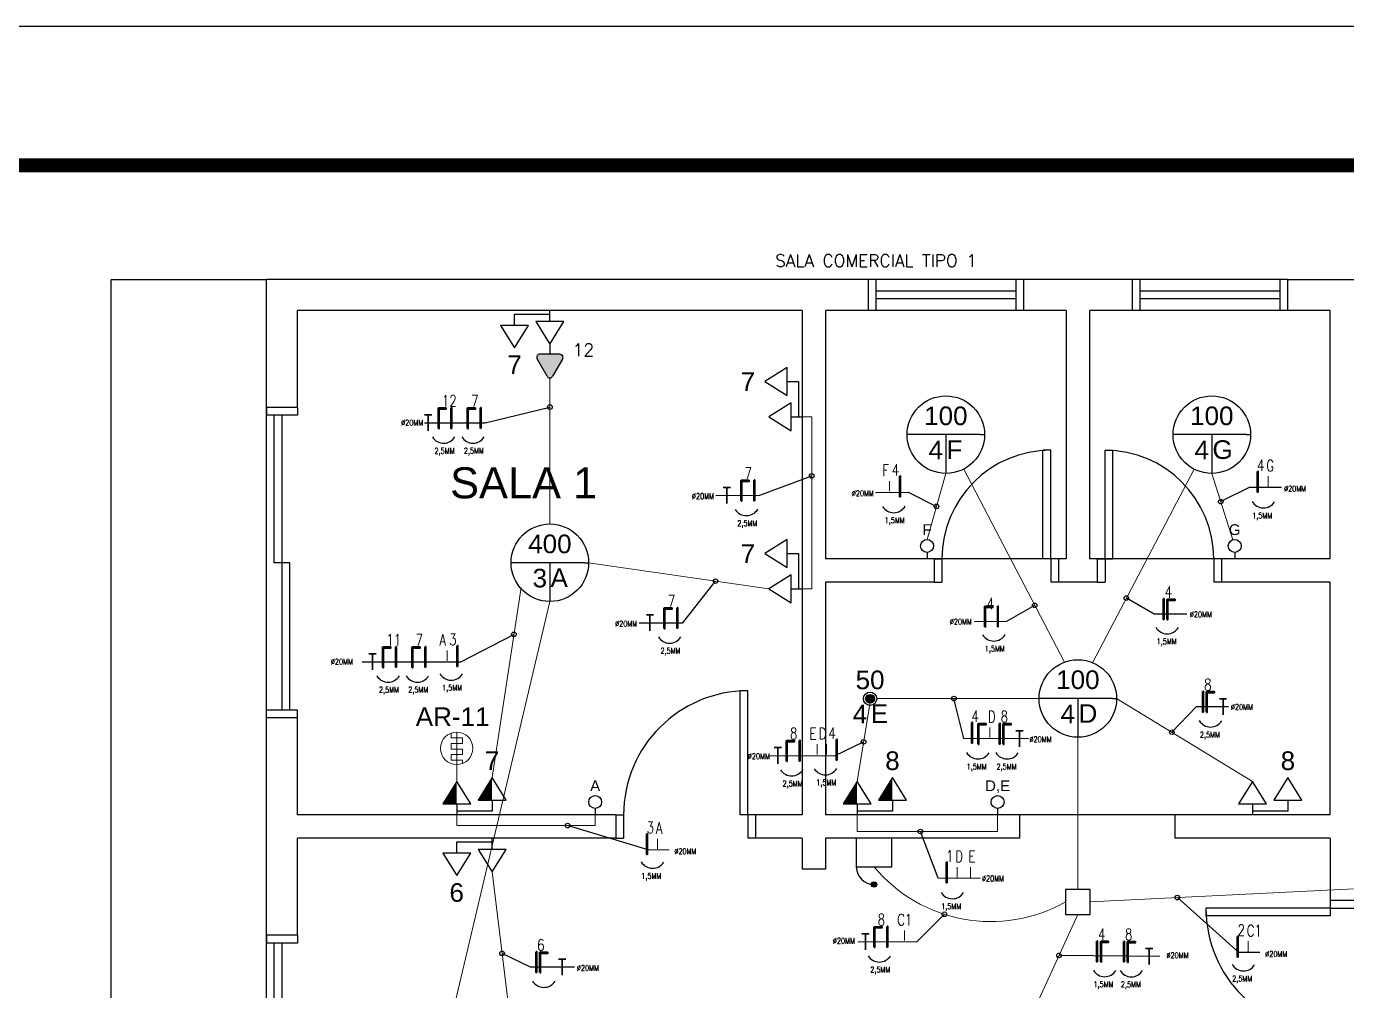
# Model space of a CAD drawing. Header units: metres. Extents: x 2999 to 3164, y 1641 to 1678.
# Drawn here: x 3022.61 to 3031.11, y 1671.96 to 1678.17 of the extents above; entities that cross this region are included whole.
import ezdxf
from ezdxf.enums import TextEntityAlignment as Align

# ---------------------------------------------------------------- set-up
doc = ezdxf.new("R2010")
doc.units = ezdxf.units.M
for name, color, linetype in [('ARQ-FOLHA', 7, 'Continuous'), ('ELETRODUTO LUMINÁRIA', 3, 'Continuous'), ('ELETRODUTO TEXTO', 250, 'Continuous'), ('LEGENDA_TEXTO', 136, 'Continuous'), ('PAREDE', 4, 'Continuous'), ('PDF3_DI-Barramento Fase 3', 4, 'Continuous'), ('TOMADAS-ENERGIA', 1, 'Continuous'), ('VISTA', 251, 'Continuous')]:
    doc.layers.add(name, color=color, linetype=linetype)
for name, color, linetype, lineweight in [('ELETRODUTOS', 5, 'Continuous', 20), ('REDE ELETRICA', 7, 'Continuous', 9), ('TOMADAS', 20, 'Continuous', 13)]:
    doc.layers.add(name, color=color, linetype=linetype, lineweight=lineweight)
doc.styles.add('GYN_Carimbo_Página', font='arial.ttf', dxfattribs={"height": 0.6})
doc.styles.add('GYN_Dispositivos', font='arial.ttf', dxfattribs={"height": 0.2})
doc.styles.add('ROMAND', font='romand__.ttf', dxfattribs={"width": 0.75})
doc.styles.add('ROMANS', font='ROMANS.shx', dxfattribs={"width": 0.8, "height": 0.1})
doc.styles.add('SIMPLEX', font='simplex.shx', dxfattribs={"height": 0.1})
doc.styles.get("Standard").update_dxf_attribs({"font": 'arial.ttf', "height": 0.2})

# ---------------------------------------------------------------- blocks, each defined once
blk = doc.blocks.new('*U62')
for p, q in [((-0.373, 0), (-0.416, 0)), ((0.373, 0), (-0.373, 0)), ((0, 0), (0, -0.373)), ((0.373, 0), (0.416, 0)), ((0, -0.373), (0, -0.416))]:
    blk.add_line(p, q)
blk.add_circle((0, 0), 0.416)
at = {"color": 7, "style": 'GYN_Dispositivos'}
blk.add_attdef('P', text='', height=0.2, dxfattribs=at).set_placement((0, 0.16), align=Align.BOTTOM_CENTER)
blk.add_attdef('CI', text='', height=0.2, dxfattribs=at).set_placement((-0.16, 0), align=Align.TOP_RIGHT)
blk.add_attdef('CM', text='', height=0.2, dxfattribs=at).set_placement((0.16, 0), align=Align.TOP_LEFT)
blk = doc.blocks.new('*U53')
for p, q in [((0, 0.36), (-0.15, 0.12)), ((0.15, 0.12), (0, 0.36)), ((-0.15, 0.12), (0.15, 0.12)), ((0, 0.12), (0, 0))]:
    blk.add_line(p, q)
at = {"layer": 'REDE ELETRICA', "style": 'GYN_Carimbo_Página'}
blk.add_attdef('CIRCUITO', text='', height=0.2, dxfattribs=at).set_placement((0, 0.542), align=Align.MIDDLE_CENTER)
blk = doc.blocks.new('*U54')
for points in [[(0, 0.36), (-0.075, 0.24), (0, 0.24)], [(0, 0.24), (-0.075, 0.24), (-0.15, 0.12), (0, 0.12)]]:
    blk.add_hatch(color=256).paths.add_polyline_path(points)
for p, q in [((0, 0.36), (-0.15, 0.12)), ((0.15, 0.12), (0, 0.36)), ((-0.15, 0.12), (0.15, 0.12)), ((0, 0.12), (0, 0))]:
    blk.add_line(p, q)
at = {"layer": 'REDE ELETRICA', "style": 'GYN_Carimbo_Página'}
blk.add_attdef('CIRCUITO', text='', height=0.2, dxfattribs=at).set_placement((0, 0.542), align=Align.MIDDLE_CENTER)
blk = doc.blocks.new('TEALT03')
for p, q in [((-1.62, 1.95), (-0.35, 4.14)), ((0.35, 4.14), (1.63, 1.92)), ((-1.3, 1.32), (1.28, 1.32)), ((0, 0), (0, 1.32))]:
    blk.add_line(p, q)
for centre, start, end in [((0, 3.97), 26.0479, 153.9521), ((-1.3, 1.71), 143.1332, 270.777), ((1.3, 1.71), 267.1811, 32.5689)]:
    blk.add_arc(centre, 0.393, start, end)
at = {"linetype": 'Continuous'}
for points in [[(-1.62, 1.95), (1.49, 1.37), (-0.35, 4.14)], [(-0.35, 4.14), (1.64, 1.52), (-0.21, 4.3)], [(1.64, 1.52), (-0.35, 4.14), (1.49, 1.37)], [(-0.21, 4.3), (1.69, 1.72), (0, 4.36)], [(1.69, 1.72), (-0.21, 4.3), (1.64, 1.52)], [(0, 4.36), (1.63, 1.92), (0.21, 4.3)], [(1.63, 1.92), (0, 4.36), (1.69, 1.72)], [(0.35, 4.14), (0.21, 4.3), (1.63, 1.92)], [(-1.69, 1.75), (1.28, 1.32), (-1.62, 1.95)], [(1.28, 1.32), (-1.69, 1.75), (-1.31, 1.32)], [(-1.66, 1.54), (-1.31, 1.32), (-1.69, 1.75)], [(1.49, 1.37), (-1.62, 1.95), (1.28, 1.32)], [(-1.31, 1.32), (-1.66, 1.54), (-1.51, 1.38)]]:
    blk.add_solid(points, dxfattribs=at)
at = {"style": 'ROMANS', "flags": 8}
for tag, p in [('020', (-4.82, 2.03)), ('001', (3.51, 2.07))]:
    blk.add_attdef(tag, text='', height=1.6, dxfattribs=at).set_placement(p, align=Align.MIDDLE_CENTER)
blk = doc.blocks.new('TomadaAr')
at = {"layer": 'TOMADAS', "ltscale": 3}
for p, q in [((-0.0363, 0.311), (-0.0363, 0.2816)), ((-0.0363, 0.2816), (0.0363, 0.2816)), ((0, 0.3175), (0, 0)), ((0.0363, 0.2816), (0.0363, 0.2453)), ((-0.0363, 0.2453), (0.0363, 0.2453)), ((-0.0363, 0.2453), (-0.0363, 0.2089)), ((-0.0363, 0.2089), (0.0363, 0.2089)), ((-0.0363, 0.1726), (0.0363, 0.1726)), ((-0.0363, 0.1726), (-0.0363, 0.1363)), ((0.0363, 0.2089), (0.0363, 0.1726)), ((-0.0363, 0.1363), (0.0363, 0.1363)), ((0.0363, 0.1363), (0.0363, 0.1157))]:
    blk.add_line(p, q, dxfattribs=at)
blk.add_circle((0, 0.2133), 0.1042, dxfattribs=at)
blk.add_attdef('AR-CI', text='', height=0.12).set_placement((-0.0261, 0.357), align=Align.CENTER)
blk = doc.blocks.new('*U50')
blk.add_line((0, 0.12), (0, 0))
blk.add_circle((0, 0.24), 0.12)
at = {"layer": 'REDE ELETRICA', "style": 'GYN_Carimbo_Página'}
blk.add_attdef('COMANDO', text='', height=0.2, dxfattribs=at).set_placement((0, 0.542), align=Align.MIDDLE_CENTER)
blk = doc.blocks.new('*U74')
h = blk.add_hatch(color=256)
edge = h.paths.add_edge_path()
edge.add_ellipse((0, 0), major_axis=(-0.0334, 0.0334), ratio=1, start_angle=-135, end_angle=45, ccw=False)
edge.add_ellipse((0, 0), major_axis=(-0.0334, 0.0334), ratio=1, start_angle=45, end_angle=225, ccw=False)
for radius in [0.0714, 0.0473]:
    blk.add_circle((0, 0), radius)
at = {"color": 7, "style": 'GYN_Dispositivos'}
blk.add_attdef('P', text='', height=0.2, dxfattribs=at).set_placement((0, 0.16), align=Align.BOTTOM_CENTER)
blk.add_attdef('CI', text='', height=0.2, dxfattribs=at).set_placement((-0.16, 0), align=Align.TOP_RIGHT)
blk.add_attdef('CM', text='', height=0.2, dxfattribs=at).set_placement((0.16, 0), align=Align.TOP_LEFT)
blk = doc.blocks.new('FOLHA A2')
at = {"layer": 'ARQ-FOLHA'}
blk.add_line((594, 0), (0, 0), dxfattribs=at)
at = {"layer": 'ARQ-FOLHA', "const_width": 1}
blk.add_lwpolyline([(25, -410), (584, -410), (584, -10), (25, -10), (25, -410)], dxfattribs=at)

msp = doc.modelspace()

# ---------------------------------------------------------------- hatches: boundary and pattern name
at = {"layer": 'ELETRODUTO LUMINÁRIA'}
msp.add_hatch(color=256, dxfattribs=at).paths.add_polyline_path([(3028.0506, 1672.6392, 1), (3028.0844, 1672.6392, 1)])

# ---------------------------------------------------------------- linework, layer by layer
msp.add_line((3023.1549, 1669.5473), (3023.1549, 1676.4773))
for points in [[(3023.1549, 1676.5373), (3024.1549, 1676.5373)], [(3023.1549, 1676.4173), (3023.1549, 1676.5373)], [(3023.1549, 1673.1273), (3023.1549, 1673.2473)]]:
    msp.add_lwpolyline(points)
for p, q in [((3025.7523, 1676.3131), (3025.9799, 1676.3131)), ((3027.5806, 1675.8791), (3027.5806, 1675.6515)), ((3027.5806, 1674.771), (3027.5806, 1674.5434)), ((3025.6075, 1673.1116), (3025.3799, 1673.1116)), ((3028.186, 1673.1116), (3027.9584, 1673.1116)), ((3030.7325, 1673.1116), (3030.5049, 1673.1116)), ((3028.1818, 1672.9373), (3027.9532, 1672.9373)), ((3027.9532, 1672.9373), (3027.9532, 1672.7535)), ((3028.1818, 1672.7535), (3028.1818, 1672.9373)), ((3025.3799, 1672.9131), (3025.6075, 1672.9131)), ((3027.9532, 1672.7535), (3028.1818, 1672.7535))]:
    msp.add_line(p, q, dxfattribs=at)
msp.add_lwpolyline([(3029.2999, 1672.4467), (3029.4599, 1672.4467), (3029.4599, 1672.6067), (3029.2999, 1672.6067)], close=True, dxfattribs=at)
msp.add_circle((3028.0675, 1672.6392), 0.0169, dxfattribs=at)
msp.add_arc((3028.0675, 1672.7535), 0.1143, 180, 270, dxfattribs=at)
at = {"layer": 'ELETRODUTO TEXTO', "linetype": 'Continuous', "ltscale": 0.005}
for p, q in [((3025.563, 1675.6137), (3025.9799, 1675.715)), ((3027.3317, 1675.1466), (3027.6663, 1675.2714)), ((3028.2861, 1675.1663), (3028.4694, 1675.0751)), ((3030.4833, 1675.197), (3030.3, 1675.1058)), ((3026.8366, 1674.3251), (3027.0463, 1674.5933)), ((3029.872, 1674.3814), (3029.6921, 1674.4843)), ((3028.9222, 1674.3349), (3029.1021, 1674.4378)), ((3025.4059, 1674.0743), (3025.7481, 1674.2508)), ((3028.6448, 1673.5795), (3028.582, 1673.8373)), ((3030.1409, 1673.7848), (3029.9849, 1673.6205)), ((3027.8167, 1673.4704), (3028.0001, 1673.5584)), ((3026.6119, 1672.8618), (3026.0939, 1673.019)), ((3028.4808, 1672.6792), (3028.3658, 1672.9807)), ((3030.4171, 1672.2005), (3030.0206, 1672.5547)), ((3028.3443, 1672.2712), (3028.5207, 1672.4472)), ((3025.8555, 1672.1072), (3025.672, 1672.1952))]:
    msp.add_line(p, q, dxfattribs=at)
at = {"layer": 'ELETRODUTO TEXTO', "linetype": 'Continuous'}
for p, q in [((3025.1732, 1675.6132), (3025.5633, 1675.6137)), ((3027.0495, 1675.1458), (3027.332, 1675.1466)), ((3028.0772, 1675.1654), (3028.2861, 1675.1663)), ((3030.6921, 1675.1962), (3030.4833, 1675.197)), ((3030.0809, 1674.3806), (3029.872, 1674.3814)), ((3026.5543, 1674.3243), (3026.8369, 1674.3251)), ((3028.7134, 1674.3341), (3028.9222, 1674.3349)), ((3024.7711, 1674.0735), (3025.4062, 1674.0743)), ((3030.3498, 1673.7839), (3030.1409, 1673.7848)), ((3029.0622, 1673.5779), (3028.6445, 1673.5795)), ((3027.3993, 1673.4688), (3027.817, 1673.4704)), ((3026.7471, 1672.8614), (3026.6116, 1672.8618)), ((3028.7517, 1672.6782), (3028.4808, 1672.6792)), ((3027.9652, 1672.2697), (3028.3443, 1672.2712)), ((3029.9075, 1672.1751), (3029.2588, 1672.1825)), ((3030.5523, 1672.2001), (3030.4168, 1672.2005)), ((3026.1377, 1672.1064), (3025.8552, 1672.1072))]:
    msp.add_line(p, q, dxfattribs=at)
at = {"layer": 'ELETRODUTO TEXTO', "linetype": 'Continuous', "ltscale": 0.005}
for centre in [(3025.9799, 1675.715), (3027.6663, 1675.2714), (3028.4694, 1675.0751), (3030.3, 1675.1058), (3027.0463, 1674.5933), (3029.1021, 1674.4378), (3029.6921, 1674.4843), (3025.7481, 1674.2508), (3028.582, 1673.8373), (3029.9849, 1673.6205), (3028.0001, 1673.5584), (3026.0939, 1673.019), (3028.3658, 1672.9807), (3030.0206, 1672.5547), (3028.5207, 1672.4472), (3025.672, 1672.1952), (3029.2588, 1672.1825)]:
    msp.add_circle(centre, 0.0149, dxfattribs=at)
at = {"layer": 'ELETRODUTO TEXTO'}
for centre, start, end in [((3025.2955, 1675.5671), 211.91936, 329.0111), ((3025.4841, 1675.5675), 211.91936, 329.0111), ((3027.2455, 1675.1003), 211.91936, 329.0111), ((3028.1946, 1675.1193), 211.91936, 329.0111), ((3030.5748, 1675.1501), 210.9889, 328.08064), ((3029.9556, 1674.3391), 210.9889, 328.08064), ((3026.7504, 1674.2788), 211.91936, 329.0111), ((3028.8387, 1674.2926), 211.91936, 329.0111), ((3024.9379, 1674.0274), 211.91936, 329.0111), ((3025.1265, 1674.0278), 211.91936, 329.0111), ((3025.3443, 1674.0407), 211.91936, 329.0111), ((3030.2342, 1673.7386), 210.9889, 328.08064), ((3028.736, 1673.5326), 210.9889, 328.08064), ((3028.9241, 1673.5326), 210.9889, 328.08064), ((3027.5374, 1673.4235), 211.91936, 329.0111), ((3027.7542, 1673.4301), 211.91936, 329.0111), ((3026.6411, 1672.8283), 210.9889, 328.08064), ((3028.5723, 1672.6323), 210.9889, 328.08064), ((3028.1016, 1672.2244), 211.91936, 329.0111), ((3029.5527, 1672.13), 210.9889, 328.08064), ((3029.725, 1672.1293), 210.9889, 328.08064), ((3030.4463, 1672.167), 210.9889, 328.08064), ((3025.9417, 1672.061), 210.9889, 328.08064)]:
    msp.add_arc(centre, 0.0848, start, end, dxfattribs=at)
at = {"layer": 'ELETRODUTOS'}
for p, q in [((3025.9799, 1674.9618), (3025.9799, 1675.9033)), ((3027.6049, 1675.6515), (3027.6663, 1675.6515)), ((3027.6663, 1674.5434), (3027.6663, 1675.6515)), ((3029.293, 1674.0712), (3028.6451, 1675.316)), ((3029.4741, 1674.0684), (3030.1279, 1675.3157)), ((3028.5299, 1675.2879), (3028.409, 1674.8623)), ((3030.2424, 1675.2879), (3030.3776, 1674.8603)), ((3026.2294, 1674.7123), (3027.3889, 1674.5434)), ((3025.6075, 1673.3276), (3025.7941, 1674.5533)), ((3027.6049, 1674.5434), (3027.6663, 1674.5434)), ((3024.8921, 1669.8566), (3025.9799, 1674.4629)), ((3028.0418, 1673.8135), (3027.9584, 1673.3033)), ((3029.1304, 1673.8373), (3028.0847, 1673.8373)), ((3029.6294, 1673.8373), (3030.5049, 1673.3033)), ((3025.3799, 1673.0873), (3025.3799, 1673.019)), ((3025.3799, 1673.019), (3026.2717, 1673.019)), ((3026.2717, 1673.0873), (3026.2717, 1673.019)), ((3027.9584, 1673.0873), (3027.9585, 1672.9807)), ((3028.8631, 1673.0873), (3028.8631, 1672.9807)), ((3027.9585, 1672.9807), (3028.8631, 1672.9807)), ((3025.7648, 1671.4386), (3025.6075, 1672.7213))]:
    msp.add_line(p, q, dxfattribs=at)
at = {"layer": 'ELETRODUTOS', "linetype": 'Continuous', "ltscale": 0.005}
for p, q in [((3029.3799, 1672.6067), (3029.3799, 1673.5879)), ((3029.4599, 1672.5267), (3031.2049, 1672.6139)), ((3028.1924, 1669.8566), (3029.3799, 1672.4467))]:
    msp.add_line(p, q, dxfattribs=at)
msp.add_arc((3028.8194, 1673.3773), 0.977, 219.6847, 299.4626, dxfattribs=at)
at = {"layer": 'PAREDE', "linetype": 'Continuous'}
for p, q in [((3024.1549, 1675.7123), (3024.1549, 1676.5373)), ((3028.0299, 1676.5373), (3024.1549, 1676.5373)), ((3028.0299, 1676.5373), (3028.0299, 1676.3373)), ((3029.0299, 1676.5373), (3029.0299, 1676.3373)), ((3029.7299, 1676.5373), (3029.0299, 1676.5373)), ((3029.7299, 1676.5373), (3029.7299, 1676.3373)), ((3030.7299, 1676.5373), (3030.7299, 1676.3373)), ((3024.3549, 1675.7123), (3024.3549, 1676.3373)), ((3028.0299, 1676.3373), (3027.7549, 1676.3373)), ((3029.3049, 1676.3373), (3029.0299, 1676.3373)), ((3029.7299, 1676.3373), (3029.4549, 1676.3373)), ((3031.0049, 1676.3373), (3030.7299, 1676.3373)), ((3024.3549, 1675.7123), (3024.1549, 1675.7123)), ((3028.4549, 1674.7373), (3027.7549, 1674.7373)), ((3028.4549, 1674.7373), (3028.4549, 1674.5873)), ((3029.3049, 1674.7373), (3029.2549, 1674.7373)), ((3029.2549, 1674.7373), (3029.2549, 1674.5873)), ((3029.5049, 1674.7373), (3029.4549, 1674.7373)), ((3029.5049, 1674.7373), (3029.5049, 1674.5873)), ((3031.0049, 1674.7373), (3030.3049, 1674.7373)), ((3030.3049, 1674.7373), (3030.3049, 1674.5873)), ((3028.4549, 1674.5873), (3027.7549, 1674.5873)), ((3029.5049, 1674.5873), (3029.2549, 1674.5873)), ((3031.0049, 1674.5873), (3030.3049, 1674.5873)), ((3024.3549, 1673.7123), (3024.1549, 1673.7123)), ((3024.1549, 1672.3123), (3024.1549, 1673.7123)), ((3024.3549, 1673.0873), (3024.3549, 1673.7123)), ((3026.4049, 1673.0873), (3024.3549, 1673.0873)), ((3026.4049, 1673.0873), (3026.4049, 1672.9373)), ((3027.6049, 1673.0873), (3027.3049, 1673.0873)), ((3027.3049, 1673.0873), (3027.3049, 1672.9373)), ((3029.0049, 1673.0873), (3027.7549, 1673.0873)), ((3029.0049, 1673.0873), (3029.0049, 1672.9373)), ((3031.0049, 1673.0873), (3030.0049, 1673.0873)), ((3030.0049, 1673.0873), (3030.0049, 1672.9373)), ((3026.4049, 1672.9373), (3024.3549, 1672.9373)), ((3024.3549, 1672.3123), (3024.3549, 1672.9373)), ((3027.6049, 1672.9373), (3027.3049, 1672.9373)), ((3029.0049, 1672.9373), (3027.7549, 1672.9373)), ((3031.0049, 1672.9373), (3030.0049, 1672.9373)), ((3031.0049, 1672.9373), (3031.0049, 1672.5373)), ((3031.0049, 1672.5373), (3031.2049, 1672.5373)), ((3024.3549, 1672.3123), (3024.1549, 1672.3123))]:
    msp.add_line(p, q, dxfattribs=at)
at = {"layer": 'PAREDE'}
for p, q in [((3030.7299, 1676.5373), (3031.7049, 1676.5373)), ((3027.6049, 1676.3373), (3024.3549, 1676.3373)), ((3027.6049, 1676.3373), (3027.6049, 1673.0873)), ((3027.7549, 1676.3373), (3027.7549, 1674.7373)), ((3029.3049, 1676.3373), (3029.3049, 1674.7373)), ((3029.4549, 1676.3373), (3029.4549, 1674.7373)), ((3031.0049, 1674.7373), (3031.0049, 1676.3373)), ((3027.7549, 1674.5873), (3027.7549, 1673.0873)), ((3031.0049, 1673.0873), (3031.0049, 1674.5873)), ((3027.6049, 1672.9373), (3027.6049, 1672.7373)), ((3027.7549, 1672.9373), (3027.7549, 1672.7373)), ((3027.7549, 1672.7373), (3027.6049, 1672.7373))]:
    msp.add_line(p, q, dxfattribs=at)
at = {"layer": 'VISTA', "linetype": 'Continuous'}
for p, q in [((3029.0299, 1676.5373), (3028.0299, 1676.5373)), ((3028.0799, 1676.5373), (3028.0799, 1676.3373)), ((3028.9799, 1676.5373), (3028.9799, 1676.3373)), ((3030.7299, 1676.5373), (3029.7299, 1676.5373)), ((3029.7799, 1676.5373), (3029.7799, 1676.3373)), ((3030.6799, 1676.5373), (3030.6799, 1676.3373)), ((3028.9799, 1676.4623), (3028.0799, 1676.4623)), ((3028.9799, 1676.4123), (3028.0799, 1676.4123)), ((3030.6799, 1676.4623), (3029.7799, 1676.4623)), ((3030.6799, 1676.4123), (3029.7799, 1676.4123)), ((3029.0299, 1676.3373), (3028.0299, 1676.3373)), ((3030.7299, 1676.3373), (3029.7299, 1676.3373)), ((3024.1549, 1675.7123), (3024.1549, 1675.6623)), ((3024.1549, 1673.7123), (3024.1549, 1675.7123)), ((3024.3549, 1675.6623), (3024.1549, 1675.6623)), ((3024.2049, 1674.7123), (3024.2049, 1675.6623)), ((3024.2549, 1673.7623), (3024.2549, 1675.6623)), ((3024.3549, 1675.7123), (3024.3549, 1675.6623)), ((3029.2049, 1675.4373), (3029.1549, 1675.4373)), ((3029.1549, 1674.7373), (3029.1549, 1675.4373)), ((3029.2049, 1674.7373), (3029.2049, 1675.4373)), ((3029.5549, 1674.7373), (3029.5549, 1675.4373)), ((3029.5549, 1675.4373), (3029.6049, 1675.4373)), ((3029.6049, 1674.7373), (3029.6049, 1675.4373)), ((3024.3049, 1674.7123), (3024.2049, 1674.7123)), ((3024.3049, 1673.7623), (3024.3049, 1674.7123)), ((3028.4549, 1674.7373), (3028.5049, 1674.7373)), ((3029.2549, 1674.7373), (3028.4549, 1674.7373)), ((3028.5049, 1674.7373), (3028.5049, 1674.5873)), ((3029.2049, 1674.7373), (3029.1549, 1674.7373)), ((3029.2549, 1674.7373), (3029.2049, 1674.7373)), ((3029.2049, 1674.7373), (3029.2049, 1674.5873)), ((3029.5049, 1674.7373), (3029.5549, 1674.7373)), ((3030.3049, 1674.7373), (3029.5049, 1674.7373)), ((3029.5549, 1674.7373), (3029.5549, 1674.5873)), ((3029.5549, 1674.7373), (3029.6049, 1674.7373)), ((3030.3049, 1674.7373), (3030.2549, 1674.7373)), ((3030.2549, 1674.7373), (3030.2549, 1674.5873)), ((3028.4549, 1674.5873), (3028.5049, 1674.5873)), ((3029.2549, 1674.5873), (3029.2049, 1674.5873)), ((3029.5049, 1674.5873), (3029.5549, 1674.5873)), ((3030.3049, 1674.5873), (3030.2549, 1674.5873)), ((3027.2549, 1673.8873), (3027.2049, 1673.8873)), ((3027.2049, 1673.0873), (3027.2049, 1673.8873)), ((3027.2549, 1673.0873), (3027.2549, 1673.8873)), ((3024.1549, 1673.7123), (3024.1549, 1673.7623)), ((3024.3549, 1673.7623), (3024.1549, 1673.7623)), ((3024.3549, 1673.7123), (3024.3549, 1673.7623)), ((3026.4049, 1673.0873), (3026.4549, 1673.0873)), ((3026.4549, 1673.0873), (3026.4549, 1672.9373)), ((3027.2549, 1673.0873), (3027.2049, 1673.0873)), ((3027.3049, 1673.0873), (3027.2549, 1673.0873)), ((3027.2549, 1673.0873), (3027.2549, 1672.9373)), ((3030.0049, 1673.0873), (3029.0049, 1673.0873)), ((3026.4049, 1672.9373), (3026.4549, 1672.9373)), ((3027.3049, 1672.9373), (3027.2549, 1672.9373)), ((3031.0049, 1672.5373), (3031.0049, 1672.4873)), ((3031.0049, 1672.4873), (3030.2049, 1672.4873)), ((3030.2049, 1672.4873), (3030.2049, 1672.4373)), ((3031.0049, 1672.4373), (3030.2049, 1672.4373)), ((3031.0049, 1672.4873), (3031.2049, 1672.4873)), ((3031.0049, 1672.4873), (3031.0049, 1672.4373)), ((3024.1549, 1672.3123), (3024.1549, 1672.2623)), ((3024.1549, 1670.3123), (3024.1549, 1672.3123)), ((3024.3549, 1672.2623), (3024.1549, 1672.2623)), ((3024.2049, 1671.3123), (3024.2049, 1672.2623)), ((3024.2549, 1670.3623), (3024.2549, 1672.2623)), ((3024.3549, 1672.3123), (3024.3549, 1672.2623))]:
    msp.add_line(p, q, dxfattribs=at)
for centre, radius, start, end in [((3029.2049, 1674.7373), 0.7, 90, 180), ((3029.5549, 1674.7373), 0.7, 0, 90), ((3027.2549, 1673.0873), 0.8, 90, 180), ((3031.0049, 1672.4873), 0.8, 180, 270)]:
    msp.add_arc(centre, radius, start, end, dxfattribs=at)

# ---------------------------------------------------------------- block references
at = {"layer": 'ARQ-FOLHA', "xscale": 0.08952391981061225, "yscale": 0.08952391981061225, "zscale": 0.08952391981061225}
msp.add_blockref('FOLHA A2', (2999.0933, 1678.1676), dxfattribs=at)
at = {"layer": 'ELETRODUTO LUMINÁRIA', "xscale": 0.6000000000000001, "yscale": 0.6000000000000001, "zscale": 0.6000000000000001}
for p, rotation in [((3025.9799, 1676.3373), 180), ((3027.6049, 1675.6515), 90), ((3027.6049, 1674.5434), 90), ((3025.6075, 1672.9373), 180)]:
    msp.add_blockref('*U53', p, dxfattribs=dict(at, rotation=rotation))
at = {"layer": 'ELETRODUTO LUMINÁRIA'}
ref = msp.add_blockref('*U53', (3025.7523, 1676.3131), dxfattribs=dict(at, xscale=0.6000000000000001, yscale=0.6000000000000001, zscale=0.6000000000000001, rotation=180))
ref.add_attrib('CIRCUITO', '7', dxfattribs={"layer": 'REDE ELETRICA', "height": 0.12, "style": 'GYN_Carimbo_Página'}).set_placement((3025.7523, 1675.9878), align=Align.MIDDLE_CENTER)
ref = msp.add_blockref('*U53', (3027.5806, 1675.8791), dxfattribs=dict(at, xscale=0.6000000000000001, yscale=0.6000000000000001, zscale=0.6000000000000001, rotation=90))
ref.add_attrib('CIRCUITO', '7', dxfattribs={"layer": 'REDE ELETRICA', "height": 0.12, "style": 'GYN_Carimbo_Página'}).set_placement((3027.2553, 1675.8791), align=Align.MIDDLE_CENTER)
ref = msp.add_blockref('*U62', (3028.5299, 1675.5373), dxfattribs=dict(at, xscale=0.6000000000000001, yscale=0.6000000000000001, zscale=0.6000000000000001))
ref.add_attrib('P', '100', dxfattribs={"layer": '0', "color": 7, "height": 0.12, "style": 'GYN_Dispositivos'}).set_placement((3028.5299, 1675.5626), align=Align.BOTTOM_CENTER)
ref.add_attrib('CI', '4', dxfattribs={"layer": '0', "color": 7, "height": 0.12, "style": 'GYN_Dispositivos'}).set_placement((3028.5117, 1675.4983), align=Align.TOP_RIGHT)
ref.add_attrib('CM', 'F', dxfattribs={"layer": '0', "color": 7, "height": 0.12, "style": 'GYN_Dispositivos'}).set_placement((3028.534, 1675.501), align=Align.TOP_LEFT)
ref = msp.add_blockref('*U62', (3030.2424, 1675.5373), dxfattribs=dict(at, xscale=0.6000000000000001, yscale=0.6000000000000001, zscale=0.6000000000000001))
ref.add_attrib('P', '100', dxfattribs={"layer": '0', "color": 7, "height": 0.12, "style": 'GYN_Dispositivos'}).set_placement((3030.2424, 1675.5626), align=Align.BOTTOM_CENTER)
ref.add_attrib('CI', '4', dxfattribs={"layer": '0', "color": 7, "height": 0.12, "style": 'GYN_Dispositivos'}).set_placement((3030.2242, 1675.4983), align=Align.TOP_RIGHT)
ref.add_attrib('CM', 'G', dxfattribs={"layer": '0', "color": 7, "height": 0.12, "style": 'GYN_Dispositivos'}).set_placement((3030.2465, 1675.501), align=Align.TOP_LEFT)
ref = msp.add_blockref('*U62', (3025.9799, 1674.7123), dxfattribs=dict(at, xscale=0.6000000000000001, yscale=0.6000000000000001, zscale=0.6000000000000001))
ref.add_attrib('P', '400', dxfattribs={"layer": '0', "color": 7, "height": 0.12, "style": 'GYN_Dispositivos'}).set_placement((3025.9799, 1674.7376), align=Align.BOTTOM_CENTER)
ref.add_attrib('CI', '3', dxfattribs={"layer": '0', "color": 7, "height": 0.12, "style": 'GYN_Dispositivos'}).set_placement((3025.9617, 1674.6733), align=Align.TOP_RIGHT)
ref.add_attrib('CM', 'A', dxfattribs={"layer": '0', "color": 7, "height": 0.12, "style": 'GYN_Dispositivos'}).set_placement((3025.984, 1674.676), align=Align.TOP_LEFT)
for name, p, xscale, yscale, zscale, values in [('*U50', (3028.409, 1674.7373), 0.3470493322652681, 0.3470493322652681, 0.3470493322652681, {'COMANDO': 'F'}), ('*U50', (3030.3901, 1674.7373), 0.3470493322652681, 0.3470493322652681, 0.3470493322652681, {'COMANDO': 'G'}), ('*U54', (3025.6075, 1673.1116), 0.6000000000000001, 0.6000000000000001, 0.6000000000000001, {'CIRCUITO': '7'}), ('*U54', (3028.186, 1673.1116), 0.6000000000000001, 0.6000000000000001, 0.6000000000000001, {'CIRCUITO': '8'}), ('*U53', (3030.7325, 1673.1116), 0.6000000000000001, 0.6000000000000001, 0.6000000000000001, {'CIRCUITO': '8'}), ('*U50', (3026.2717, 1673.0873), 0.3470493322652681, 0.3470493322652681, 0.3470493322652681, {'COMANDO': 'A'}), ('*U50', (3028.8631, 1673.0873), 0.3470493322652681, 0.3470493322652681, 0.3470493322652681, {'COMANDO': 'D,E'})]:
    msp.add_blockref(name, p, dxfattribs=dict(at, xscale=xscale, yscale=yscale, zscale=zscale)).add_auto_attribs(values)
ref = msp.add_blockref('*U53', (3027.5806, 1674.771), dxfattribs=dict(at, xscale=0.6000000000000001, yscale=0.6000000000000001, zscale=0.6000000000000001, rotation=90))
ref.add_attrib('CIRCUITO', '7', dxfattribs={"layer": 'REDE ELETRICA', "height": 0.12, "style": 'GYN_Carimbo_Página'}).set_placement((3027.2553, 1674.771), align=Align.MIDDLE_CENTER)
ref = msp.add_blockref('*U62', (3029.3799, 1673.8373), dxfattribs=dict(at, xscale=0.6000000000000001, yscale=0.6000000000000001, zscale=0.6000000000000001))
ref.add_attrib('P', '100', dxfattribs={"layer": '0', "color": 7, "height": 0.12, "style": 'GYN_Dispositivos'}).set_placement((3029.3799, 1673.8626), align=Align.BOTTOM_CENTER)
ref.add_attrib('CI', '4', dxfattribs={"layer": '0', "color": 7, "height": 0.12, "style": 'GYN_Dispositivos'}).set_placement((3029.3617, 1673.7983), align=Align.TOP_RIGHT)
ref.add_attrib('CM', 'D', dxfattribs={"layer": '0', "color": 7, "height": 0.12, "style": 'GYN_Dispositivos'}).set_placement((3029.384, 1673.801), align=Align.TOP_LEFT)
ref = msp.add_blockref('*U74', (3028.0418, 1673.836), dxfattribs=dict(at, xscale=0.6000000000000001, yscale=0.6000000000000001, zscale=0.6000000000000001))
ref.add_attrib('P', '50', dxfattribs={"layer": '0', "color": 7, "height": 0.12, "style": 'GYN_Dispositivos'}).set_placement((3028.0418, 1673.8613), align=Align.BOTTOM_CENTER)
ref.add_attrib('CI', '4', dxfattribs={"layer": '0', "color": 7, "height": 0.12, "style": 'GYN_Dispositivos'}).set_placement((3028.0237, 1673.7969), align=Align.TOP_RIGHT)
ref.add_attrib('CM', 'E', dxfattribs={"layer": '0', "color": 7, "height": 0.12, "style": 'GYN_Dispositivos'}).set_placement((3028.0459, 1673.7996), align=Align.TOP_LEFT)
at = {"layer": 'ELETRODUTO LUMINÁRIA', "xscale": 0.6000000000000001, "yscale": 0.6000000000000001, "zscale": 0.6000000000000001}
for name, p in [('*U54', (3025.3799, 1673.0873)), ('*U54', (3027.9584, 1673.0873)), ('*U53', (3030.5049, 1673.0873))]:
    msp.add_blockref(name, p, dxfattribs=at)
at = {"layer": 'ELETRODUTO LUMINÁRIA'}
ref = msp.add_blockref('*U53', (3025.3799, 1672.9131), dxfattribs=dict(at, xscale=0.6000000000000001, yscale=0.6000000000000001, zscale=0.6000000000000001, rotation=180))
ref.add_attrib('CIRCUITO', '6', dxfattribs={"layer": 'REDE ELETRICA', "height": 0.12, "style": 'GYN_Carimbo_Página'}).set_placement((3025.3799, 1672.5878), align=Align.MIDDLE_CENTER)
at = {"layer": 'PDF3_DI-Barramento Fase 3'}
ref = msp.add_blockref('TomadaAr', (3025.3799, 1673.3033), dxfattribs=at)
ref.add_attrib('AR-CI', 'AR-11', dxfattribs={"layer": '0', "color": 7, "height": 0.12}).set_placement((3025.3538, 1673.6603), align=Align.CENTER)
at = {"layer": 'TOMADAS-ENERGIA'}
ref = msp.add_blockref('TEALT03', (3025.9799, 1676.1213), dxfattribs=dict(at, xscale=0.04999999999999999, yscale=0.04999999999999999, zscale=0.04999999999999999, rotation=180))
ref.add_attrib('020', '12', dxfattribs={"layer": '0', "height": 0.08, "style": 'ROMANS'}).set_placement((3026.1272, 1676.0197), align=Align.BOTTOM_LEFT)

# ---------------------------------------------------------------- texts
msp.add_text('SALA 1', height=0.2).set_placement((3025.3372, 1675.127))
at = {"layer": 'ELETRODUTO TEXTO', "style": 'ROMAND', "width": 0.75}
for s, height, p in [('12', 0.07371, (3025.2846, 1675.6964)), ('7', 0.0737, (3025.4732, 1675.6968)), ('T', 0.1032, (3025.1692, 1675.5306)), ('%%C20MM', 0.03685, (3025.0217, 1675.5848)), ('2,5MM', 0.03685, (3025.2368, 1675.4038)), ('2,5MM', 0.03685, (3025.4254, 1675.4041)), ('7', 0.0737, (3027.2346, 1675.2296)), ('F', 0.0737, (3028.1212, 1675.2483, -0.1692)), ('4', 0.0737, (3028.1817, 1675.2512, -0.1692)), ('4', 0.0737, (3030.5338, 1675.2819, -0.1692)), ('G', 0.0737, (3030.5933, 1675.279, -0.1692)), ('%%C20MM', 0.03685, (3026.8947, 1675.1117)), ('T', 0.1032, (3027.0931, 1675.0638)), ('%%C20MM', 0.03685, (3027.9234, 1675.1296)), ('%%C20MM', 0.03685, (3030.7073, 1675.1603)), ('2,5MM', 0.03685, (3027.1868, 1674.937)), ('1,5MM', 0.03685, (3028.1359, 1674.956)), ('1,5MM', 0.03685, (3030.5023, 1674.9868)), ('4', 0.0737, (3029.9392, 1674.4645)), ('7', 0.0737, (3026.7395, 1674.4081)), ('4', 0.0737, (3028.794, 1674.3908)), ('T', 0.1032, (3026.598, 1674.2423)), ('%%C20MM', 0.03685, (3030.1008, 1674.3496)), ('%%C20MM', 0.03685, (3026.3996, 1674.2902)), ('%%C20MM', 0.03685, (3028.5547, 1674.3031)), ('11', 0.07371, (3024.9271, 1674.1568)), ('7', 0.0737, (3025.1157, 1674.1571)), ('A', 0.0737, (3025.2685, 1674.1565, -0.1692)), ('3', 0.0737, (3025.3312, 1674.1594, -0.1692)), ('1,5MM', 0.03685, (3029.8872, 1674.1758)), ('T', 0.1032, (3024.8117, 1673.9909)), ('2,5MM', 0.03685, (3026.6917, 1674.1155)), ('1,5MM', 0.03685, (3028.7801, 1674.1293)), ('%%C20MM', 0.03685, (3024.569, 1674.0454)), ('8', 0.0737, (3030.1931, 1673.8679)), ('2,5MM', 0.03685, (3024.8793, 1673.8641)), ('2,5MM', 0.03685, (3025.0679, 1673.8645)), ('1,5MM', 0.03685, (3025.2856, 1673.8774)), ('T', 0.1032, (3030.2881, 1673.7018)), ('%%C20MM', 0.03685, (3030.3653, 1673.7534)), ('4', 0.0737, (3028.695, 1673.6644, -0.1692)), ('D', 0.0737, (3028.8011, 1673.6613, -0.1692)), ('8', 0.0737, (3028.883, 1673.6619)), ('8', 0.0737, (3027.5265, 1673.5528)), ('E', 0.0737, (3027.6516, 1673.5522, -0.1692)), ('D', 0.0737, (3027.7116, 1673.5527, -0.1692)), ('4', 0.0737, (3027.7743, 1673.5556, -0.1692)), ('T', 0.1032, (3028.978, 1673.4958)), ('2,5MM', 0.03685, (3030.1658, 1673.5753)), ('T', 0.1032, (3027.4215, 1673.3867)), ('%%C20MM', 0.03685, (3029.0685, 1673.545)), ('%%C20MM', 0.03685, (3027.2542, 1673.436)), ('1,5MM', 0.03685, (3028.6634, 1673.3693)), ('2,5MM', 0.03685, (3028.8557, 1673.3693)), ('2,5MM', 0.03685, (3027.4787, 1673.2602)), ('1,5MM', 0.03685, (3027.6956, 1673.2668)), ('3', 0.0737, (3026.6029, 1672.947, -0.1692)), ('A', 0.0737, (3026.6624, 1672.9441, -0.1692)), ('%%C20MM', 0.03685, (3026.7812, 1672.8238)), ('1', 0.0737, (3028.5312, 1672.7642, -0.1692)), ('D', 0.0737, (3028.5907, 1672.7612, -0.1692)), ('E', 0.0737, (3028.6751, 1672.7609, -0.1692)), ('1,5MM', 0.03685, (3026.5686, 1672.665)), ('%%C20MM', 0.03685, (3028.7623, 1672.6485)), ('1,5MM', 0.03685, (3028.4997, 1672.469)), ('8', 0.0737, (3028.0911, 1672.3537)), ('C1', 0.07371, (3028.2163, 1672.3533, -0.1692)), ('4', 0.0737, (3029.5093, 1672.2593)), ('8', 0.0737, (3029.6836, 1672.2586)), ('2', 0.0737, (3030.4081, 1672.2857, -0.1692)), ('C1', 0.07371, (3030.4676, 1672.2827, -0.1692)), ('6', 0.0737, (3025.898, 1672.1903)), ('%%C20MM', 0.03685, (3027.8021, 1672.2468)), ('T', 0.1032, (3027.9858, 1672.1876)), ('T', 0.1032, (3026.0322, 1672.0244)), ('T', 0.1032, (3029.8123, 1672.0924)), ('%%C20MM', 0.03685, (3029.9507, 1672.153)), ('%%C20MM', 0.03685, (3030.5864, 1672.1624)), ('%%C20MM', 0.03685, (3026.1538, 1672.0723)), ('2,5MM', 0.03685, (3028.043, 1672.0611)), ('1,5MM', 0.03685, (3029.4801, 1671.9667)), ('2,5MM', 0.03685, (3029.6567, 1671.9659)), ('2,5MM', 0.03685, (3030.3738, 1672.0037))]:
    msp.add_text(s, height=height, dxfattribs=at).set_placement(p, align=Align.BOTTOM_LEFT)
at = {"layer": 'ELETRODUTO TEXTO', "style": 'ROMAND', "text_generation_flag": 2, "width": 0.75}
for p in [(3025.2447, 1675.7501), (3025.4333, 1675.7504), (3027.1947, 1675.2833), (3029.9375, 1674.5182), (3026.6996, 1674.4618), (3028.7631, 1674.4717), (3024.8872, 1674.2104), (3025.0758, 1674.2108), (3030.1913, 1673.9216), (3028.7201, 1673.7162), (3028.8812, 1673.7156), (3027.4866, 1673.6065), (3028.0509, 1672.4074), (3029.5098, 1672.313), (3029.6822, 1672.3123), (3025.8989, 1672.2439)]:
    msp.add_text('L', height=0.1327, rotation=180, dxfattribs=at).set_placement(p, align=Align.BOTTOM_LEFT)
at = {"layer": 'ELETRODUTO TEXTO', "style": 'ROMAND', "width": 0.75}
for height, p in [(0.1327, (3025.3664, 1675.7506)), (0.1327, (3025.555, 1675.7509)), (0.1327, (3030.5581, 1675.3397)), (0.1327, (3027.3164, 1675.2838)), (0.0663, (3028.1764, 1675.2586, -0.1692)), (0.1327, (3028.2539, 1675.3089)), (0.0663, (3030.6143, 1675.2893, -0.1692)), (0.1327, (3029.952, 1674.5186)), (0.1327, (3026.8213, 1674.4623)), (0.1327, (3028.8848, 1674.4722)), (0.1327, (3025.0089, 1674.2109)), (0.1327, (3025.1975, 1674.2112)), (0.0663, (3025.326, 1674.1668, -0.1692)), (0.1327, (3025.4034, 1674.2172)), (0.1327, (3030.2058, 1673.922)), (0.1327, (3028.7193, 1673.7222)), (0.0663, (3028.822, 1673.6716, -0.1692)), (0.1327, (3028.8957, 1673.7161)), (0.1327, (3027.6083, 1673.607)), (0.0663, (3027.7091, 1673.5625, -0.1692)), (0.0663, (3027.7691, 1673.563, -0.1692)), (0.1327, (3027.8465, 1673.6133)), (0.1327, (3026.6246, 1673.0047)), (0.0663, (3026.6807, 1672.9544, -0.1692)), (0.1327, (3028.5555, 1672.8219)), (0.0663, (3028.6117, 1672.7715, -0.1692)), (0.0663, (3028.696, 1672.7712, -0.1692)), (0.1327, (3028.1726, 1672.4079)), (0.0663, (3028.2716, 1672.3636, -0.1692)), (0.1327, (3029.5243, 1672.3134)), (0.1327, (3029.6967, 1672.3127)), (0.1327, (3030.4298, 1672.3434)), (0.0663, (3030.4859, 1672.2931, -0.1692)), (0.1327, (3025.9134, 1672.2444))]:
    msp.add_text('I', height=height, rotation=180, dxfattribs=at).set_placement(p, align=Align.BOTTOM_LEFT)
at = {"layer": 'LEGENDA_TEXTO', "ltscale": 0.005, "insert": (3028.0799, 1676.6585), "char_height": 0.08, "attachment_point": 5, "style": 'SIMPLEX'}
msp.add_mtext_dynamic_manual_height_columns('SALA COMERCIAL TIPO 1', width=1.831641, gutter_width=0.225, heights=[0], dxfattribs=at)

doc.saveas('drawing.dxf')
